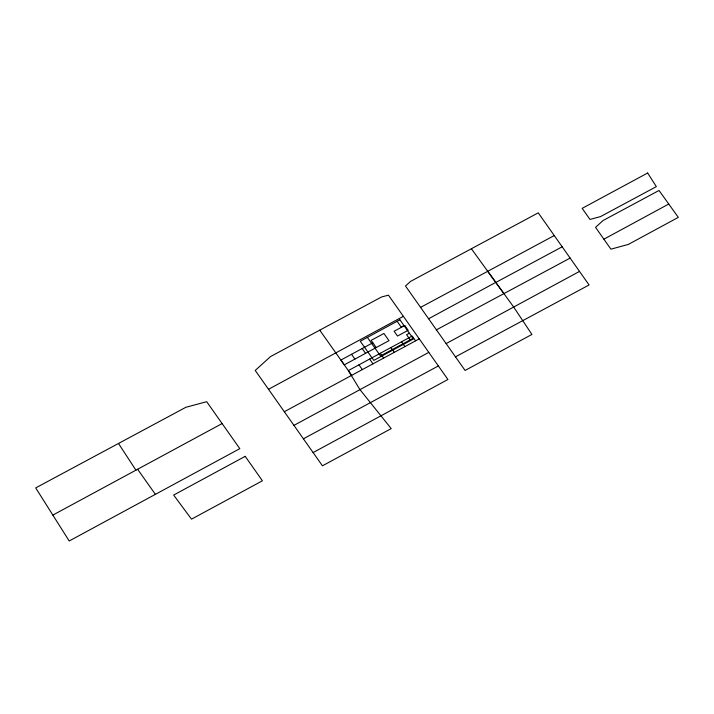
<?xml version="1.0" encoding="UTF-8"?>
<svg xmlns="http://www.w3.org/2000/svg" width="714" height="714" viewBox="0 0 714 714"><rect width="100%" height="100%" fill="white"/><g stroke="black" fill="none" stroke-linecap="round" stroke-linejoin="round"><path stroke-width="1.07" d="M293.963 425.365L428.811 352.368M446.134 343.586L579.518 271.409L589.086 284.957L455.47 356.848L405.498 286.002L410.604 281.378L538.258 212.843L579.518 271.409M428.596 318.756L495.775 282.387L513.544 306.859L531.93 334.447L465.091 370.45L455.47 356.848M603.892 239.181L668.759 204.025L678.3 217.368L628.374 244.402L610.925 249.168L595.538 227.347L603.107 220.492L659.022 190.477L668.759 204.025M313.098 452.587L447.919 379.491L388.425 295.141L381.472 297.024L270.561 356.563L255.228 370.432L322.451 465.823L391.201 428.605L359.883 389.514L348.334 370.584L412.201 336.026L415.584 340.81M268.518 389.291L403.356 316.347M52.854 515.089L69.196 540.989L239.806 448.66L206.685 401.687L185.872 407.292L35.7 487.912L52.854 515.089L222.116 423.563M403.972 325.539L401.188 327.057L397.127 321.309M372.824 342.774L340.89 360.052L344.273 364.845L388.987 340.649L383.909 333.465L371.137 340.382L376.216 347.557M409.381 333.206L406.596 334.714L410.238 339.864M413.022 338.356L380.5 355.947L367.38 337.401M284.324 411.719L419.261 338.855M303.441 438.789L438.378 365.943M420.582 307.377L554.26 235.558M471.392 248.749L495.802 282.458L562.221 246.785M436.424 329.832L570.156 258.066M495.802 282.458L503.923 293.615M487.733 271.302L495.775 282.387M351.716 375.377L319.747 330.154M137.615 469.25L155.384 494.356M401.563 341.783L404.936 346.576M390.915 347.548L394.298 352.332M380.267 353.305L383.65 358.089M362.176 348.539L365.559 353.323M369.629 359.062L373.003 363.854M351.538 354.296L354.92 359.08M358.981 364.827L362.364 369.611M118.488 443.465L135.919 470.178M647.66 173.011L582.16 208.363L589.987 219.439L600.528 216.592L656.344 186.631L647.66 173.011M399.911 319.792L360.275 341.247L373.806 360.4L413.442 338.954L399.911 319.792M404.767 325.495L394.119 331.251L397.502 336.035L408.149 330.279L404.767 325.495M245.197 456.344L173.654 495.061L191.522 519.158L262.413 480.79L245.197 456.344"/></g></svg>
